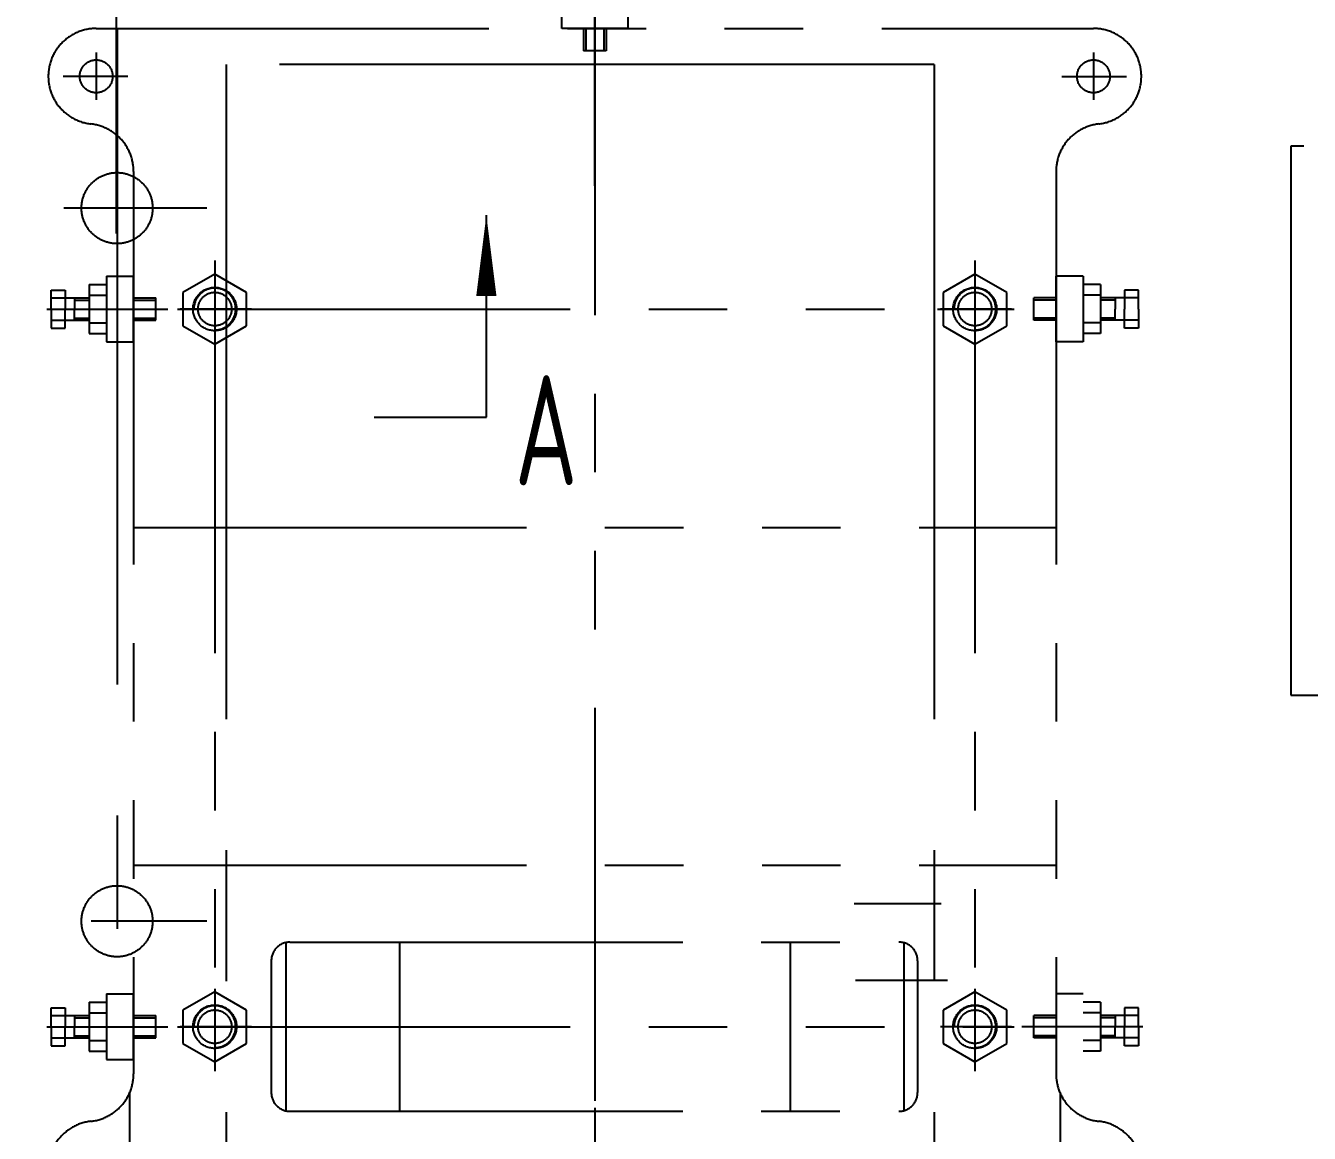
# Model space of a CAD drawing. Header units: millimetres. Extents: x 0 to 29400, y -802 to 20790.
# Drawn here: x 9979 to 11695, y 14267 to 15747 of the extents above; entities that cross this region are included whole.
import ezdxf
from ezdxf.enums import TextEntityAlignment as Align

# ---------------------------------------------------------------- set-up
doc = ezdxf.new("R2010")
doc.units = ezdxf.units.MM
doc.header["$LTSCALE"] = 700
doc.linetypes.add('K', pattern=[2.5, 1.25, -0.25, 0.25, -0.25, 0.25, -0.25])
for name, color, linetype in [('01', 7, 'Continuous'), ('02', 1, 'Continuous'), ('07', 6, 'K'), ('08', 1, 'Continuous'), ('11', 3, 'Continuous')]:
    doc.layers.add(name, color=color, linetype=linetype)
doc.styles.get("Standard").update_dxf_attribs({"font": 'isocp', "width": 0.707, "bigfont": 'intecad.shx'})
doc.dimstyles.new('INTE', dxfattribs={"dimscale": 70, "dimtxt": 3.5, "dimasz": 3, "dimexe": 3, "dimexo": 0, "dimgap": 1, "dimtad": 1, "dimdec": 0, "dimdsep": 46, "dimtxsty": 'Standard', "dimcen": 0, "dimclrd": 1, "dimclre": 1, "dimclrt": 3, "dimadec": 0, "dimazin": 0, "dimtfac": 1, "dimtdec": 0, "dimtmove": 0, "dimatfit": 0, "dimfxl": 1, "dimarcsym": 0})

# ---------------------------------------------------------------- blocks, each defined once
blk = doc.blocks.new('WERWER')
at = {"layer": '07', "color": 6, "linetype": 'K'}
for p, q in [((41513.5, 27925.3), (41513.5, 26724.1)), ((42605.5, 27879.1), (41659.5, 27879.1)), ((41659.5, 27879.1), (41659.5, 26409.1)), ((42605.5, 27879.1), (42605.5, 26409.1)), ((41633.5, 27687.1), (41442.2, 27687.1)), ((41633.5, 26734.1), (41479, 26734.1))]:
    blk.add_line(p, q, dxfattribs=at)
for centre in [(41513.5, 27687.1), (41513.5, 26734.1)]:
    blk.add_circle(centre, 47.5, dxfattribs=at)
blk = doc.blocks.new('werwerwer')
at = {"layer": '07'}
blk.add_blockref('WERWER', (-30876, -14627.3), dxfattribs=at)
blk = doc.blocks.new('*D1214')
at = {"layer": '08', "color": 1, "lineweight": -2, "ltscale": 1.166667}
for p, q in [((7640.3, 15591.7), (7640.3, 16361.8)), ((10100.3, 15468.9), (10100.3, 16361.8)), ((9890.3, 16151.8), (7850.3, 16151.8))]:
    blk.add_line(p, q, dxfattribs=at)
at = {"layer": '08', "color": 1, "ltscale": 1.166667}
for points in [[(7850.3, 16186.8), (7850.3, 16116.8), (7640.3, 16151.8)], [(9890.3, 16186.8), (9890.3, 16116.8), (10100.3, 16151.8)]]:
    blk.add_solid(points, dxfattribs=at)
at = {"layer": 'Defpoints', "color": 0, "ltscale": 1.166667}
for p in [(7640.3, 16151.8), (7640.3, 15591.7), (10100.3, 15468.9)]:
    blk.add_point(p, dxfattribs=at)
at = {"layer": '08', "color": 3, "ltscale": 1.166667, "insert": (9045.5, 16344.3), "char_height": 245, "attachment_point": 5}
blk.add_mtext('2460', dxfattribs=at)
blk = doc.blocks.new('w34')
at = {"layer": '07', "color": 6, "linetype": 'K', "ltscale": 0.6}
for p, q in [((9050.8, 38121.8), (9050.8, 36314.9)), ((8384.3, 37979.9), (9717.3, 37979.9)), ((8384.3, 37947.7), (8384.3, 37884.4)), ((9717.3, 37947.7), (9717.3, 37884.4)), ((8426.6, 37915.9), (8340.3, 37915.9)), ((9675, 37915.9), (9761.3, 37915.9)), ((8434.3, 37788.6), (8434.3, 36583.1)), ((9667.3, 37788.6), (9667.3, 36583.1)), ((8542.8, 37669.9), (8542.8, 36586.3)), ((9558.8, 37669.9), (9558.8, 36586.3)), ((8492.8, 37604.9), (9524.5, 37604.9)), ((9508.8, 37604.9), (9611.4, 37604.9)), ((8434.3, 37312.9), (9667.3, 37312.9)), ((8434.3, 36861.9), (9667.3, 36861.9)), ((9513.7, 36809.9), (9397.3, 36809.9)), ((8637.8, 36758.3), (8637.8, 36533.5)), ((8643.3, 36758.9), (9457.3, 36758.9)), ((8789.8, 36758.9), (8789.8, 36532.9)), ((9311.8, 36758.9), (9311.8, 36532.9)), ((9463.8, 36758), (9463.8, 36533.7)), ((8618.3, 36733.9), (8618.3, 36557.9)), ((9482.3, 36733.9), (9482.3, 36557.9)), ((9399, 36707.9), (9522.1, 36707.9)), ((8492.8, 36645.9), (9611.4, 36645.9)), ((8428.8, 36557.1), (8428.8, 36391.9)), ((9672.8, 36557.1), (9672.8, 36391.9)), ((8643.3, 36532.9), (9457.3, 36532.9))]:
    blk.add_line(p, q, dxfattribs=at)
at = {"layer": '07', "color": 6, "linetype": 'K'}
for p, q in [((9006.8, 37979.9), (9006.8, 38015.9)), ((9094.8, 38015.9), (9094.8, 37979.9)), ((9094.8, 37979.9), (9006.8, 37979.9)), ((9035.8, 37979.9), (9035.8, 37950.1)), ((9038.8, 37979.9), (9038.8, 37950.1)), ((9062.8, 37979.9), (9062.8, 37950.1)), ((9065.8, 37979.9), (9065.8, 37950.1)), ((9065.8, 37950.1), (9035.8, 37950.1)), ((8398.3, 37648.9), (8398.3, 37560.9)), ((8398.3, 37648.9), (8434.3, 37648.9)), ((8434.3, 37560.9), (8434.3, 37648.9)), ((8542.8, 37651.7), (8500.3, 37627.1)), ((8542.8, 37655.7), (8542.8, 37553.1)), ((8585.3, 37627.1), (8542.8, 37651.7)), ((9558.8, 37651.7), (9516.3, 37627.1)), ((9558.8, 37655.7), (9558.8, 37553.1)), ((9601.3, 37627.1), (9558.8, 37651.7)), ((9667.3, 37560.9), (9667.3, 37648.9)), ((9703.3, 37648.9), (9667.3, 37648.9)), ((9703.3, 37648.9), (9703.3, 37560.9)), ((8324, 37630.3), (8342.7, 37630.3)), ((8324, 37604.9), (8324, 37630.3)), ((8342.7, 37630.3), (8342.7, 37604.9)), ((8374.9, 37637.5), (8398.3, 37637.5)), ((8374.9, 37637.5), (8374.9, 37572.2)), ((8500.3, 37627.1), (8500.3, 37582.6)), ((8585.3, 37582.6), (8585.3, 37627.1)), ((9516.3, 37627.1), (9516.3, 37582.6)), ((9601.3, 37582.6), (9601.3, 37627.1)), ((9726.7, 37637.5), (9703.3, 37637.5)), ((9726.7, 37637.5), (9726.7, 37572.2)), ((9777.6, 37630.3), (9758.9, 37630.3)), ((9758.9, 37630.3), (9758.9, 37604.9)), ((9777.6, 37604.9), (9777.6, 37630.3)), ((8324, 37619.9), (8342.7, 37619.9)), ((8342.7, 37619.9), (8374.9, 37619.9)), ((8355.4, 37619.9), (8355.4, 37604.9)), ((8355.4, 37616.9), (8374.9, 37616.9)), ((8374.9, 37623.3), (8398.3, 37623.3)), ((8434.3, 37619.9), (8464.1, 37619.9)), ((8434.3, 37616.9), (8464.1, 37616.9)), ((8464.1, 37589.9), (8464.1, 37619.9)), ((9667.3, 37619.9), (9637.5, 37619.9)), ((9637.5, 37589.9), (9637.5, 37619.9)), ((9667.3, 37616.9), (9637.5, 37616.9)), ((9726.7, 37623.3), (9703.3, 37623.3)), ((9758.9, 37619.9), (9726.7, 37619.9)), ((9746.2, 37616.9), (9726.7, 37616.9)), ((9746.2, 37619.9), (9746.2, 37604.9)), ((9777.6, 37619.9), (9758.9, 37619.9)), ((8318.5, 37604.9), (8480.1, 37604.9)), ((8324, 37604.9), (8324, 37579.4)), ((8342.7, 37579.4), (8342.7, 37604.9)), ((8355.4, 37589.9), (8355.4, 37604.9)), ((8355.4, 37592.9), (8374.9, 37592.9)), ((8434.3, 37592.9), (8464.1, 37592.9)), ((8591.9, 37604.9), (8496.7, 37604.9)), ((9607.9, 37604.9), (9512.7, 37604.9)), ((9667.3, 37592.9), (9637.5, 37592.9)), ((9746.2, 37592.9), (9726.7, 37592.9)), ((9746.2, 37589.9), (9746.2, 37604.9)), ((9758.9, 37579.4), (9758.9, 37604.9)), ((9777.6, 37604.9), (9777.6, 37579.4)), ((8324, 37589.9), (8342.7, 37589.9)), ((8324, 37579.4), (8342.7, 37579.4)), ((8342.7, 37589.9), (8374.9, 37589.9)), ((8374.9, 37586.4), (8398.3, 37586.4)), ((8434.3, 37589.9), (8464.1, 37589.9)), ((8500.3, 37582.6), (8542.8, 37558.1)), ((8542.8, 37558.1), (8585.3, 37582.6)), ((9516.3, 37582.6), (9558.8, 37558.1)), ((9558.8, 37558.1), (9601.3, 37582.6)), ((9667.3, 37589.9), (9637.5, 37589.9)), ((9726.7, 37586.4), (9703.3, 37586.4)), ((9758.9, 37589.9), (9726.7, 37589.9)), ((9777.6, 37589.9), (9758.9, 37589.9)), ((9777.6, 37579.4), (9758.9, 37579.4)), ((8374.9, 37572.2), (8398.3, 37572.2)), ((8398.3, 37560.9), (8434.3, 37560.9)), ((9703.3, 37560.9), (9667.3, 37560.9)), ((9726.7, 37572.2), (9703.3, 37572.2)), ((8398.3, 36689.9), (8434.3, 36689.9)), ((8398.3, 36689.9), (8398.3, 36601.9)), ((8434.3, 36601.9), (8434.3, 36689.9)), ((8542.8, 36692.7), (8500.3, 36668.1)), ((8542.8, 36696.7), (8542.8, 36594.1)), ((8585.3, 36668.1), (8542.8, 36692.7)), ((9558.8, 36692.7), (9516.3, 36668.1)), ((9558.8, 36696.7), (9558.8, 36594.1)), ((9601.3, 36668.1), (9558.8, 36692.7)), ((9703.3, 36689.9), (9667.3, 36689.9)), ((8324, 36671.3), (8342.7, 36671.3)), ((8324, 36645.9), (8324, 36671.3)), ((8342.7, 36671.3), (8342.7, 36645.9)), ((8374.9, 36678.5), (8398.3, 36678.5)), ((8374.9, 36678.5), (8374.9, 36613.2)), ((8500.3, 36668.1), (8500.3, 36623.6)), ((8585.3, 36623.6), (8585.3, 36668.1)), ((9516.3, 36668.1), (9516.3, 36623.6)), ((9601.3, 36623.6), (9601.3, 36668.1)), ((9726.7, 36678.5), (9703.3, 36678.5)), ((9726.7, 36678.5), (9726.7, 36613.2)), ((9777.6, 36671.3), (9758.9, 36671.3)), ((9758.9, 36671.3), (9758.9, 36645.9)), ((9777.6, 36645.9), (9777.6, 36671.3)), ((8324, 36660.9), (8342.7, 36660.9)), ((8342.7, 36660.9), (8374.9, 36660.9)), ((8355.4, 36660.9), (8355.4, 36645.9)), ((8355.4, 36657.9), (8374.9, 36657.9)), ((8374.9, 36664.3), (8398.3, 36664.3)), ((8434.3, 36660.9), (8464.1, 36660.9)), ((8434.3, 36657.9), (8464.1, 36657.9)), ((8464.1, 36630.9), (8464.1, 36660.9)), ((9667.3, 36660.9), (9637.5, 36660.9)), ((9637.5, 36630.9), (9637.5, 36660.9)), ((9667.3, 36657.9), (9637.5, 36657.9)), ((9726.7, 36664.3), (9703.3, 36664.3)), ((9758.9, 36660.9), (9726.7, 36660.9)), ((9746.2, 36657.9), (9726.7, 36657.9)), ((9746.2, 36660.9), (9746.2, 36645.9)), ((9777.6, 36660.9), (9758.9, 36660.9)), ((8318.5, 36645.9), (8480.1, 36645.9)), ((8324, 36645.9), (8324, 36620.4)), ((8342.7, 36620.4), (8342.7, 36645.9)), ((8355.4, 36630.9), (8355.4, 36645.9)), ((8355.4, 36633.9), (8374.9, 36633.9)), ((8434.3, 36633.9), (8464.1, 36633.9)), ((8591.9, 36645.9), (8496.7, 36645.9)), ((9607.9, 36645.9), (9512.7, 36645.9)), ((9783.1, 36645.9), (9621.5, 36645.9)), ((9667.3, 36633.9), (9637.5, 36633.9)), ((9746.2, 36633.9), (9726.7, 36633.9)), ((9746.2, 36630.9), (9746.2, 36645.9)), ((9758.9, 36620.4), (9758.9, 36645.9)), ((9777.6, 36645.9), (9777.6, 36620.4)), ((8324, 36630.9), (8342.7, 36630.9)), ((8324, 36620.4), (8342.7, 36620.4)), ((8342.7, 36630.9), (8374.9, 36630.9)), ((8374.9, 36627.4), (8398.3, 36627.4)), ((8434.3, 36630.9), (8464.1, 36630.9)), ((8500.3, 36623.6), (8542.8, 36599.1)), ((8542.8, 36599.1), (8585.3, 36623.6)), ((9516.3, 36623.6), (9558.8, 36599.1)), ((9558.8, 36599.1), (9601.3, 36623.6)), ((9667.3, 36630.9), (9637.5, 36630.9)), ((9726.7, 36627.4), (9703.3, 36627.4)), ((9758.9, 36630.9), (9726.7, 36630.9)), ((9777.6, 36630.9), (9758.9, 36630.9)), ((9777.6, 36620.4), (9758.9, 36620.4)), ((8374.9, 36613.2), (8398.3, 36613.2)), ((8398.3, 36601.9), (8434.3, 36601.9)), ((9726.7, 36613.2), (9703.3, 36613.2)), ((9050.8, 36537.6), (9050.8, 36352.4))]:
    blk.add_line(p, q, dxfattribs=at)
at = {"layer": '07', "color": 6, "linetype": 'K', "ltscale": 0.6}
for centre, radius in [((8384.3, 37915.9), 22), ((9717.3, 37915.9), 22), ((8542.8, 37604.9), 29), ((9558.8, 37604.9), 29), ((8542.8, 36645.9), 29), ((9558.8, 36645.9), 29)]:
    blk.add_circle(centre, radius, dxfattribs=at)
at = {"layer": '07', "color": 6, "linetype": 'K'}
for centre in [(8542.8, 37604.9), (9558.8, 37604.9), (8542.8, 36645.9), (9558.8, 36645.9)]:
    blk.add_circle(centre, 22.4, dxfattribs=at)
at = {"layer": '07', "color": 6, "linetype": 'K', "ltscale": 0.6}
for centre, radius, start, end in [((8384.3, 37915.9), 64, 90, 263.7207), ((9717.3, 37915.9), 64, 276.2793, 90), ((8370.3, 37788.6), 64, 0, 83.7207), ((9731.3, 37788.6), 64, 96.2793, 180), ((8643.3, 36733.9), 25, 90, 180), ((9457.3, 36733.9), 25, 0, 90), ((8370.3, 36583.1), 64, 276.2793, 0), ((9731.3, 36583.1), 64, 180, 263.7207), ((8643.3, 36557.9), 25, 180, 270), ((9457.3, 36557.9), 25, 270, 0), ((8384.3, 36455.9), 64, 96.2793, 270), ((9717.3, 36455.9), 64, 270, 83.7207)]:
    blk.add_arc(centre, radius, start, end, dxfattribs=at)
at = {"layer": '07', "color": 6, "linetype": 'K'}
for centre in [(8542.8, 37604.9), (9558.8, 37604.9), (8542.8, 36645.9), (9558.8, 36645.9)]:
    blk.add_arc(centre, 28, 267.9512, 182.0468, dxfattribs=at)
blk = doc.blocks.new('*D1539')
at = {"layer": '08', "color": 1, "lineweight": -2, "ltscale": 1.166667}
for p, q in [((10100.3, 15976.3), (10100.3, 16361.8)), ((10739.6, 15532.5), (10739.6, 16361.8)), ((10529.6, 16151.8), (10310.3, 16151.8))]:
    blk.add_line(p, q, dxfattribs=at)
at = {"layer": '08', "color": 1, "ltscale": 1.166667}
for points in [[(10310.3, 16186.8), (10310.3, 16116.8), (10100.3, 16151.8)], [(10529.6, 16186.8), (10529.6, 16116.8), (10739.6, 16151.8)]]:
    blk.add_solid(points, dxfattribs=at)
at = {"layer": 'Defpoints', "color": 0, "ltscale": 1.166667}
for p in [(10100.3, 16151.8), (10100.3, 15976.3), (10739.6, 15532.5)]:
    blk.add_point(p, dxfattribs=at)
at = {"layer": '08', "color": 3, "ltscale": 1.166667, "insert": (10420, 16344.3), "char_height": 245, "attachment_point": 5}
blk.add_mtext('639', dxfattribs=at)

msp = doc.modelspace()

# ---------------------------------------------------------------- linework, layer by layer
at = {"layer": '01', "ltscale": 1.166667}
msp.add_line((10444.6, 15223.4), (10594.6, 15223.4), dxfattribs=at)
at = {"layer": '02', "ltscale": 1.166667}
msp.add_line((10594.6, 15223.4), (10594.6, 15493.4), dxfattribs=at)
msp.add_lwpolyline([(10594.6, 15493.4, 0, 27, 0), (10594.6, 15385.4, 0, 0, 0)], format="xyseb", dxfattribs=at)
at = {"layer": '07', "ltscale": 1.166667}
msp.add_lwpolyline([(11670.1, 14851.9), (13729.1, 14851.9), (13729.1, 15585.9), (11670.1, 15585.9)], close=True, dxfattribs=at)

# ---------------------------------------------------------------- block references
at = {"layer": '02', "ltscale": 1.166667}
msp.add_blockref('w34', (1688.8, -22236.9), dxfattribs=at)
at = {"layer": '11', "color": 3, "linetype": 'Continuous', "ltscale": 1.166667}
msp.add_blockref('werwerwer', (-536.5, 2443.1), dxfattribs=at)

# ---------------------------------------------------------------- texts
at = {"layer": '01', "color": 7, "linetype": 'Continuous', "ltscale": 1.166667, "width": 0.707}
msp.add_text('A', height=147, dxfattribs=at).set_placement((10632.5, 15088.6), align=Align.BOTTOM_LEFT)

# ---------------------------------------------------------------- dimensions: what is measured, and where the dimension line sits
at = {"layer": '08', "ltscale": 1.166667}
dim = msp.add_linear_dim(base=(7640.3, 16151.8), p1=(10100.3, 15468.9), p2=(7640.3, 15591.7), dimstyle='INTE', dxfattribs=at)
dim.commit()
dim.dimension.update_dxf_attribs({"geometry": '*D1214', "text_midpoint": (9045.5, 16151.8), "dimtype": 160})
dim = msp.add_linear_dim(base=(10100.3, 16151.8), p1=(10739.6, 15532.5), p2=(10100.3, 15976.3), dimstyle='INTE', dxfattribs=at)
dim.commit()
dim.dimension.update_dxf_attribs({"geometry": '*D1539', "text_midpoint": (10420, 16344.3)})

doc.saveas('drawing.dxf')
